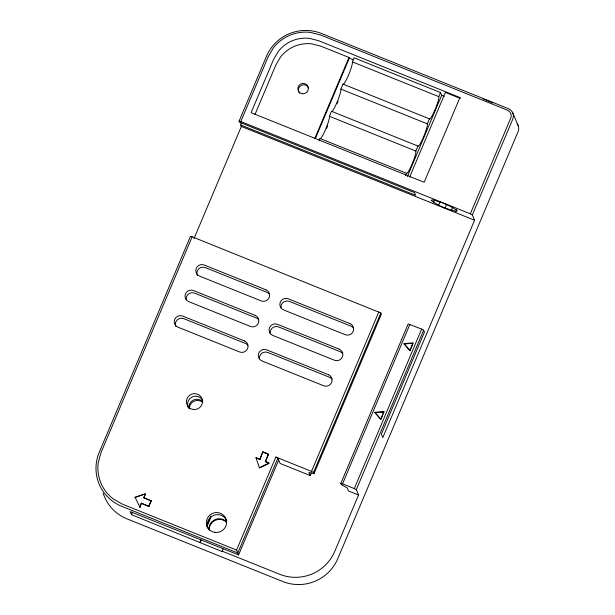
<?xml version="1.0" encoding="UTF-8"?>
<svg xmlns="http://www.w3.org/2000/svg" width="615" height="615" viewBox="0 0 615 615"><rect width="100%" height="100%" fill="white"/><g stroke="black" fill="none" stroke-linecap="round" stroke-linejoin="round"><path stroke-width="0.92" d="M223.114 549.049L222.223 551.178L279.748 574.295A42.127 41.405 -22.9 0 0 334.745 551.394L358.568 494.967L348.49 490.962L347.191 487.864L341.325 484.651L340.818 483.436L408.176 323.951L421.652 329.079L423.658 330.17L424.458 332.054L381.369 434.19L382.784 437.611L474.58 220.232L241.349 126.444L240.734 124.983L241.226 122.447M455.992 211.337L457.237 210.837C450.095 205.202 441.147 202.035 432.391 199.852L431.153 200.344C438.287 205.979 447.243 209.154 455.992 211.337L456.399 209.5M451.595 210.292L452.632 206.686M445.206 207.993L446.575 204.503M240.734 124.983L415.655 195.324L414.495 192.58L239.573 122.239L239.104 121.124L266.441 56.372A42.127 41.405 -22.9 0 1 321.445 33.471L508.474 108.686A8.103 7.964 -22.9 0 1 512.802 119.079L472.335 214.912L474.58 220.232M311.375 472.927L310.252 475.579L308.853 472.458L314.011 473.673L381.377 314.173L380.87 312.974L192.149 236.783L101.029 452.563L98.254 462.672A40.083 39.398 -22.9 0 0 113.391 499.049L122.523 504.2L236.583 550.064L238.597 554.907L130.157 511.565L131.464 514.663L222.438 551.693L222.223 551.178M239.104 121.124L240.819 121.524L268.109 56.895L273.437 47.809A40.083 39.398 -22.9 0 1 310.437 32.403L320.638 35.024L507.421 110.139A6.212 6.104 -22.9 0 1 510.742 118.111L470.321 213.82L472.335 214.912M193.963 238.666L241.349 126.444M254.887 114.682L275.866 64.998L280.586 56.941A33.956 33.371 -22.9 0 1 311.936 43.888L320.976 46.217L348.989 57.479L349.282 58.171L353.54 59.878M131.464 514.663L132.517 512.172M141.358 503.116L139.943 507.16L141.358 503.116L148.953 506.452L151.298 500.902L143.702 497.566L145.263 493.868L135.077 497.343L145.263 493.868M151.298 500.902L143.849 497.912L145.409 494.206M148.807 506.114L151.152 500.564M314.703 138.683L348.989 57.479M315.364 138.483L349.282 58.171M318.993 140.92L320.023 138.483A12.154 1.591 -68.1 0 0 325.581 129.442A12.154 1.591 -68.1 0 0 329.394 116.281L331.508 111.284A12.154 1.591 -68.1 0 0 337.066 102.244A12.154 1.591 -68.1 0 0 340.879 89.083L342.993 84.094A12.154 1.591 -68.1 0 0 348.551 75.045A12.154 1.591 -68.1 0 0 352.364 61.892L354.086 57.818L440.524 92.581L441.678 95.325L444.238 96.355M326.542 128.527L327.664 125.875M336.982 103.812L338.096 101.168M199.867 542.184L200.759 540.07M207.086 525.079L210.699 516.523M200.083 542.699L201.205 540.055M206.801 526.794L211.276 516.193M262.82 451.794L259.845 459.536L262.82 451.794L268.409 454.039L265.288 461.442L269.155 463.28M265.434 461.788L268.555 454.385L262.966 452.14M236.583 550.064L275.858 457.037L311.498 471.382L313.504 472.474L314.011 473.673M275.858 457.037L277.872 458.129L237.805 553.008L121.762 506.337A42.127 41.405 -22.9 0 1 99.261 452.279L190.435 236.375L192.149 236.783M405.431 175.682L406.461 173.238A12.154 1.591 -68.1 0 0 412.019 164.197A12.154 1.591 -68.1 0 0 415.832 151.036L417.946 146.047A12.154 1.591 -68.1 0 0 423.504 137.007A12.154 1.591 -68.1 0 0 427.317 123.846L429.431 118.849A12.154 1.591 -68.1 0 0 434.982 109.808A12.154 1.591 -68.1 0 0 438.803 96.647L440.524 92.581M407.391 176.528L441.678 95.325M409.613 177.135L445.398 92.404L459.42 98.046M459.935 97.539L424.158 182.271L251.097 112.676L273.544 59.509L278.272 51.452A33.956 33.371 -22.9 0 1 309.614 38.399L318.662 40.728L459.935 97.539L460.297 98.392M311.498 471.382L378.863 311.874M313.504 472.474L380.87 312.974M340.818 483.436L342.54 483.844L409.89 324.359M383.891 411.712L380.77 419.115L374.881 412.419L383.891 411.712L380.916 419.461M409.867 350.312L412.996 342.909L403.94 343.601L410.021 350.658L412.796 344.077M358.568 494.967L356.308 489.671L354.302 488.579L421.652 329.079M356.308 489.671L423.658 330.17M238.597 554.907L278.687 460.028L277.872 458.129M438.557 205.049L440.263 201.712M433.406 202.25L434.897 199.86M259.369 467.715L269.009 462.941L265.288 461.442M260.314 467.661L268.355 463.679M374.881 412.419L384.037 412.058M413.149 343.255L404.093 343.946L410.021 350.658M483.144 98.884L492.753 102.943M352.364 61.892L438.803 96.647M342.993 84.094L429.431 118.849M340.879 89.083L427.317 123.846M331.508 111.284L417.946 146.047M329.394 116.281L415.832 151.036M320.023 138.483L406.461 173.238M240.819 121.524L470.321 213.82M342.54 483.844L354.302 488.579M310.252 475.579L280.117 463.456L278.81 460.358M259.515 468.061L255.971 457.698L259.699 459.197M259.845 459.536L255.971 457.698M141.504 503.462L148.953 506.452M375.027 412.765L380.324 418.784M135.077 497.343L139.943 507.16M512.825 112.968L518.13 125.529M103.189 493.23A42.127 41.405 -22.9 0 0 127.067 518.899L282.8 581.529A42.127 41.405 -22.9 0 0 337.804 558.628L518.107 131.641A8.103 7.964 -22.9 0 0 517.084 123.738M188.09 407.268A8.095 7.957 -22.9 0 1 192.18 396.959A8.095 7.957 -22.9 0 1 202.735 400.427M299.49 93.149A5.266 5.174 -22.9 0 1 301.066 85.477A5.266 5.174 -22.9 0 1 308.53 87.93M209.054 530.076A10.124 9.955 -22.8 0 1 226.551 521.897M209.269 529.892A10.124 9.955 -22.9 0 1 226.835 522.581M280.978 307.761A6.073 5.973 -22.9 0 1 289.334 301.381L351.019 326.188A6.073 5.973 -22.9 0 1 353.502 328.056M207.985 528.462A10.124 9.955 -22.9 0 1 213.505 515.378A10.124 9.955 -22.9 0 1 226.681 520.674M259.415 358.822A6.073 5.973 -22.9 0 1 267.771 352.441L329.456 377.249A6.073 5.973 -22.9 0 1 331.939 379.117M270.2 333.292A6.073 5.973 -22.9 0 1 278.549 326.911L340.233 351.719A6.073 5.973 -22.9 0 1 342.716 353.587M269.462 294.254A6.073 5.973 -22.9 0 0 266.979 292.386L205.295 267.587A6.073 5.973 -22.9 0 0 197.338 275.474M258.677 319.785A6.073 5.973 -22.9 0 0 256.194 317.917L194.509 293.117A6.073 5.973 -22.9 0 0 186.161 299.49M247.899 345.315A6.073 5.973 -22.9 0 0 245.416 343.447L183.731 318.639A6.073 5.973 -22.9 0 0 175.775 326.527M188.851 408.36A8.103 7.964 -22.9 0 1 202.85 401.818M189.297 408.867A8.103 7.964 -22.9 0 1 202.32 402.079M265.888 289.811L204.203 265.004A6.073 5.973 -22.9 0 0 196.27 268.309A6.073 5.973 -22.9 0 0 199.521 276.104L261.198 300.912A6.073 5.973 -22.9 0 0 269.132 297.606A6.073 5.973 -22.9 0 0 265.888 289.811M349.927 323.605L288.243 298.798A6.073 5.973 -22.9 0 0 280.309 302.103A6.073 5.973 -22.9 0 0 283.553 309.899L345.238 334.706A6.073 5.973 -22.9 0 0 353.171 331.4A6.073 5.973 -22.9 0 0 349.927 323.605M255.11 315.341L193.425 290.534A6.073 5.973 -22.9 0 0 185.492 293.839A6.073 5.973 -22.9 0 0 188.736 301.634L250.42 326.442A6.073 5.973 -22.9 0 0 258.354 323.136A6.073 5.973 -22.9 0 0 255.11 315.341M339.149 349.136L277.465 324.328A6.073 5.973 -22.9 0 0 269.531 327.634A6.073 5.973 -22.9 0 0 272.776 335.429L334.46 360.236A6.073 5.973 -22.9 0 0 342.394 356.931A6.073 5.973 -22.9 0 0 339.149 349.136M244.324 340.871L182.64 316.064A6.073 5.973 -22.9 0 0 174.714 319.37A6.073 5.973 -22.9 0 0 177.958 327.165L239.642 351.972A6.073 5.973 -22.9 0 0 247.576 348.667A6.073 5.973 -22.9 0 0 244.324 340.871M328.364 374.666L266.679 349.858A6.073 5.973 -22.9 0 0 258.746 353.164A6.073 5.973 -22.9 0 0 261.998 360.959L323.682 385.766A6.073 5.973 -22.9 0 0 331.608 382.469A6.073 5.973 -22.9 0 0 328.364 374.666M193.387 409.498A8.095 7.957 -22.9 0 0 201.943 398.474A8.095 7.957 -22.9 0 0 188.09 396.783A8.095 7.957 -22.9 0 0 193.387 409.498M302.38 93.734A5.266 5.174 -22.9 0 0 307.954 86.561A5.266 5.174 -22.9 0 0 298.936 85.454A5.266 5.174 -22.9 0 0 302.38 93.734M215.096 532.413A10.124 9.955 -22.9 0 0 225.813 518.614A10.124 9.955 -22.9 0 0 208.477 516.5A10.124 9.955 -22.9 0 0 215.096 532.413"/></g></svg>
